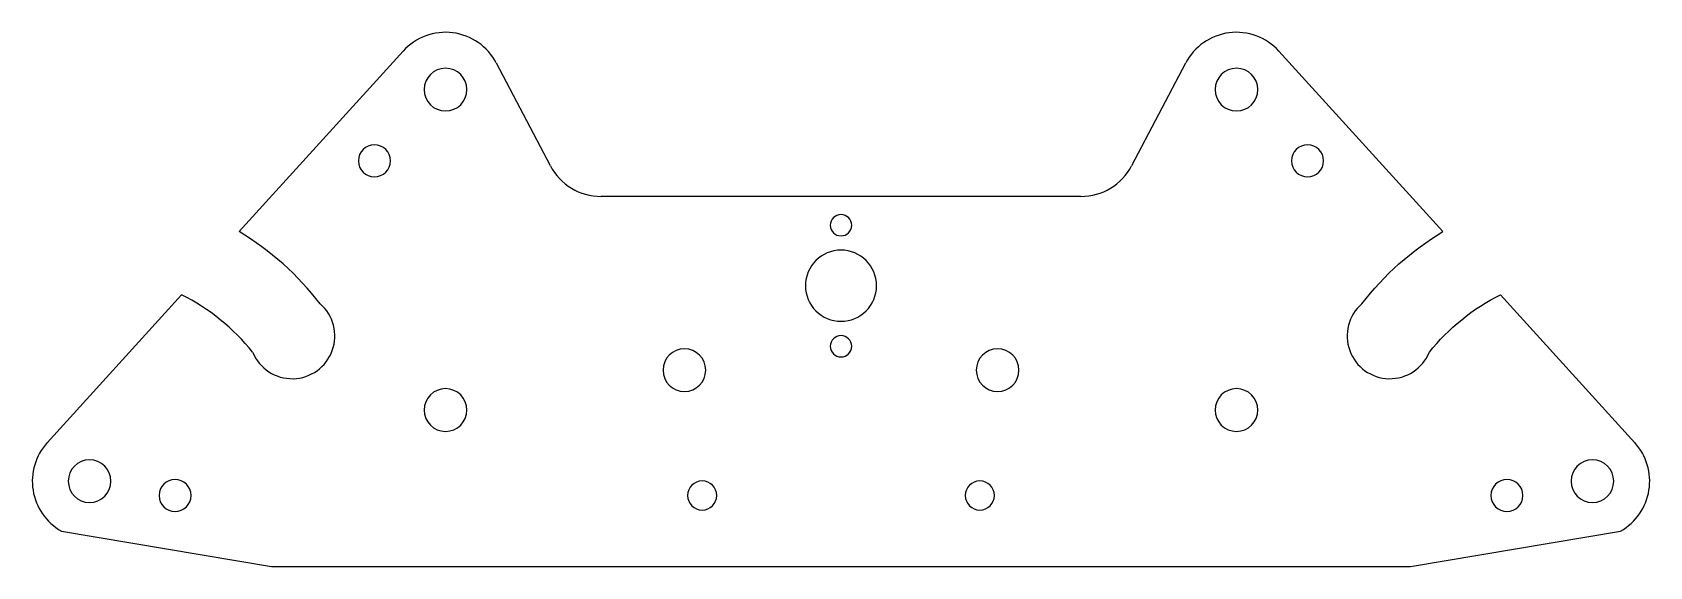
# Model space of a CAD drawing. Header units: millimetres. Extents: x -114 to 114, y -12 to 63.
import ezdxf

# ---------------------------------------------------------------- set-up
doc = ezdxf.new("R2010")
doc.units = ezdxf.units.MM

msp = doc.modelspace()

# ---------------------------------------------------------------- linework, layer by layer
at = {"color": 7, "linetype": 'Continuous', "lineweight": 25}
for p, q in [((-61.49, 60.41), (-84.54, 35.06)), ((84.54, 35.06), (61.49, 60.41)), ((-40.82, 44.3), (-48.41, 58.74)), ((48.41, 58.74), (40.82, 44.3)), ((33.7, 40), (-33.7, 40)), ((-92.61, 26.18), (-111.49, 5.41)), ((111.49, 5.41), (92.61, 26.18)), ((-109.5, -7), (-80, -12)), ((80, -12), (109.5, -7)), ((-80, -12), (80, -12))]:
    msp.add_line(p, q, dxfattribs=at)
for centre, radius, start, end in [((-55.54, 55), 8.05, 27.7263, 137.7263), ((55.54, 55), 8.05, 42.2737, 152.2737), ((-55.54, 55), 3, 0, 180), ((55.54, 55), 3, 0, 180), ((-55.54, 55), 3, 180, 0), ((55.54, 55), 3, 180, 0), ((-65.54, 45), 2.25, 0, 180), ((65.54, 45), 2.25, 0, 180), ((-65.54, 45), 2.25, 180, 0), ((-33.7, 48.05), 8.05, 207.7263, 270), ((33.7, 48.05), 8.05, 270, 332.2737), ((65.54, 45), 2.25, 180, 0), ((0, 35.96), 1.5, 0, 180), ((0, 35.96), 1.5, 180, 0), ((0, 27.46), 5, 0, 180), ((0, 27.46), 5, 180, 0), ((-77.09, 20.4), 6, 202.3525, 48.9145), ((77.09, 20.4), 6, 131.0853, 337.6475), ((0, 18.96), 1.5, 0, 180), ((-22, 15.59), 3, 0, 180), ((0, 18.96), 1.5, 180, 0), ((22, 15.59), 3, 0, 180), ((-22, 15.59), 3, 180, 0), ((22, 15.59), 3, 180, 0), ((-55.54, 10), 3, 0, 180), ((55.54, 10), 3, 0, 180), ((-55.54, 10), 3, 180, 0), ((55.54, 10), 3, 180, 0), ((-105.54, 0), 8.05, 137.7263, 240.4571), ((105.54, 0), 8.05, 299.5429, 42.2737), ((-105.54, 0), 3, 0, 180), ((105.54, 0), 3, 0, 180), ((-105.54, 0), 3, 180, 0), ((-93.54, -2), 2.25, 0, 180), ((-19.5, -2), 2.05, 0, 180), ((19.5, -2), 2.05, 0, 180), ((93.54, -2), 2.25, 0, 180), ((105.54, 0), 3, 180, 0), ((-93.54, -2), 2.25, 180, 0), ((-19.5, -2), 2.05, 180, 0), ((19.5, -2), 2.05, 180, 0), ((93.54, -2), 2.25, 180, 0)]:
    msp.add_arc(centre, radius, start, end, dxfattribs=at)
for points in [[(-73.15, 24.92), (-76.26, 28.95), (-80.16, 32.43), (-84.54, 35.06)], [(73.15, 24.92), (76.26, 28.96), (80.16, 32.43), (84.54, 35.06)], [(-82.64, 18.11), (-85.29, 21.44), (-88.77, 24.29), (-92.61, 26.18)], [(82.64, 18.11), (85.29, 21.44), (88.8, 24.3), (92.61, 26.18)]]:
    msp.add_open_spline(points, degree=3, dxfattribs=at)

doc.saveas('drawing.dxf')
